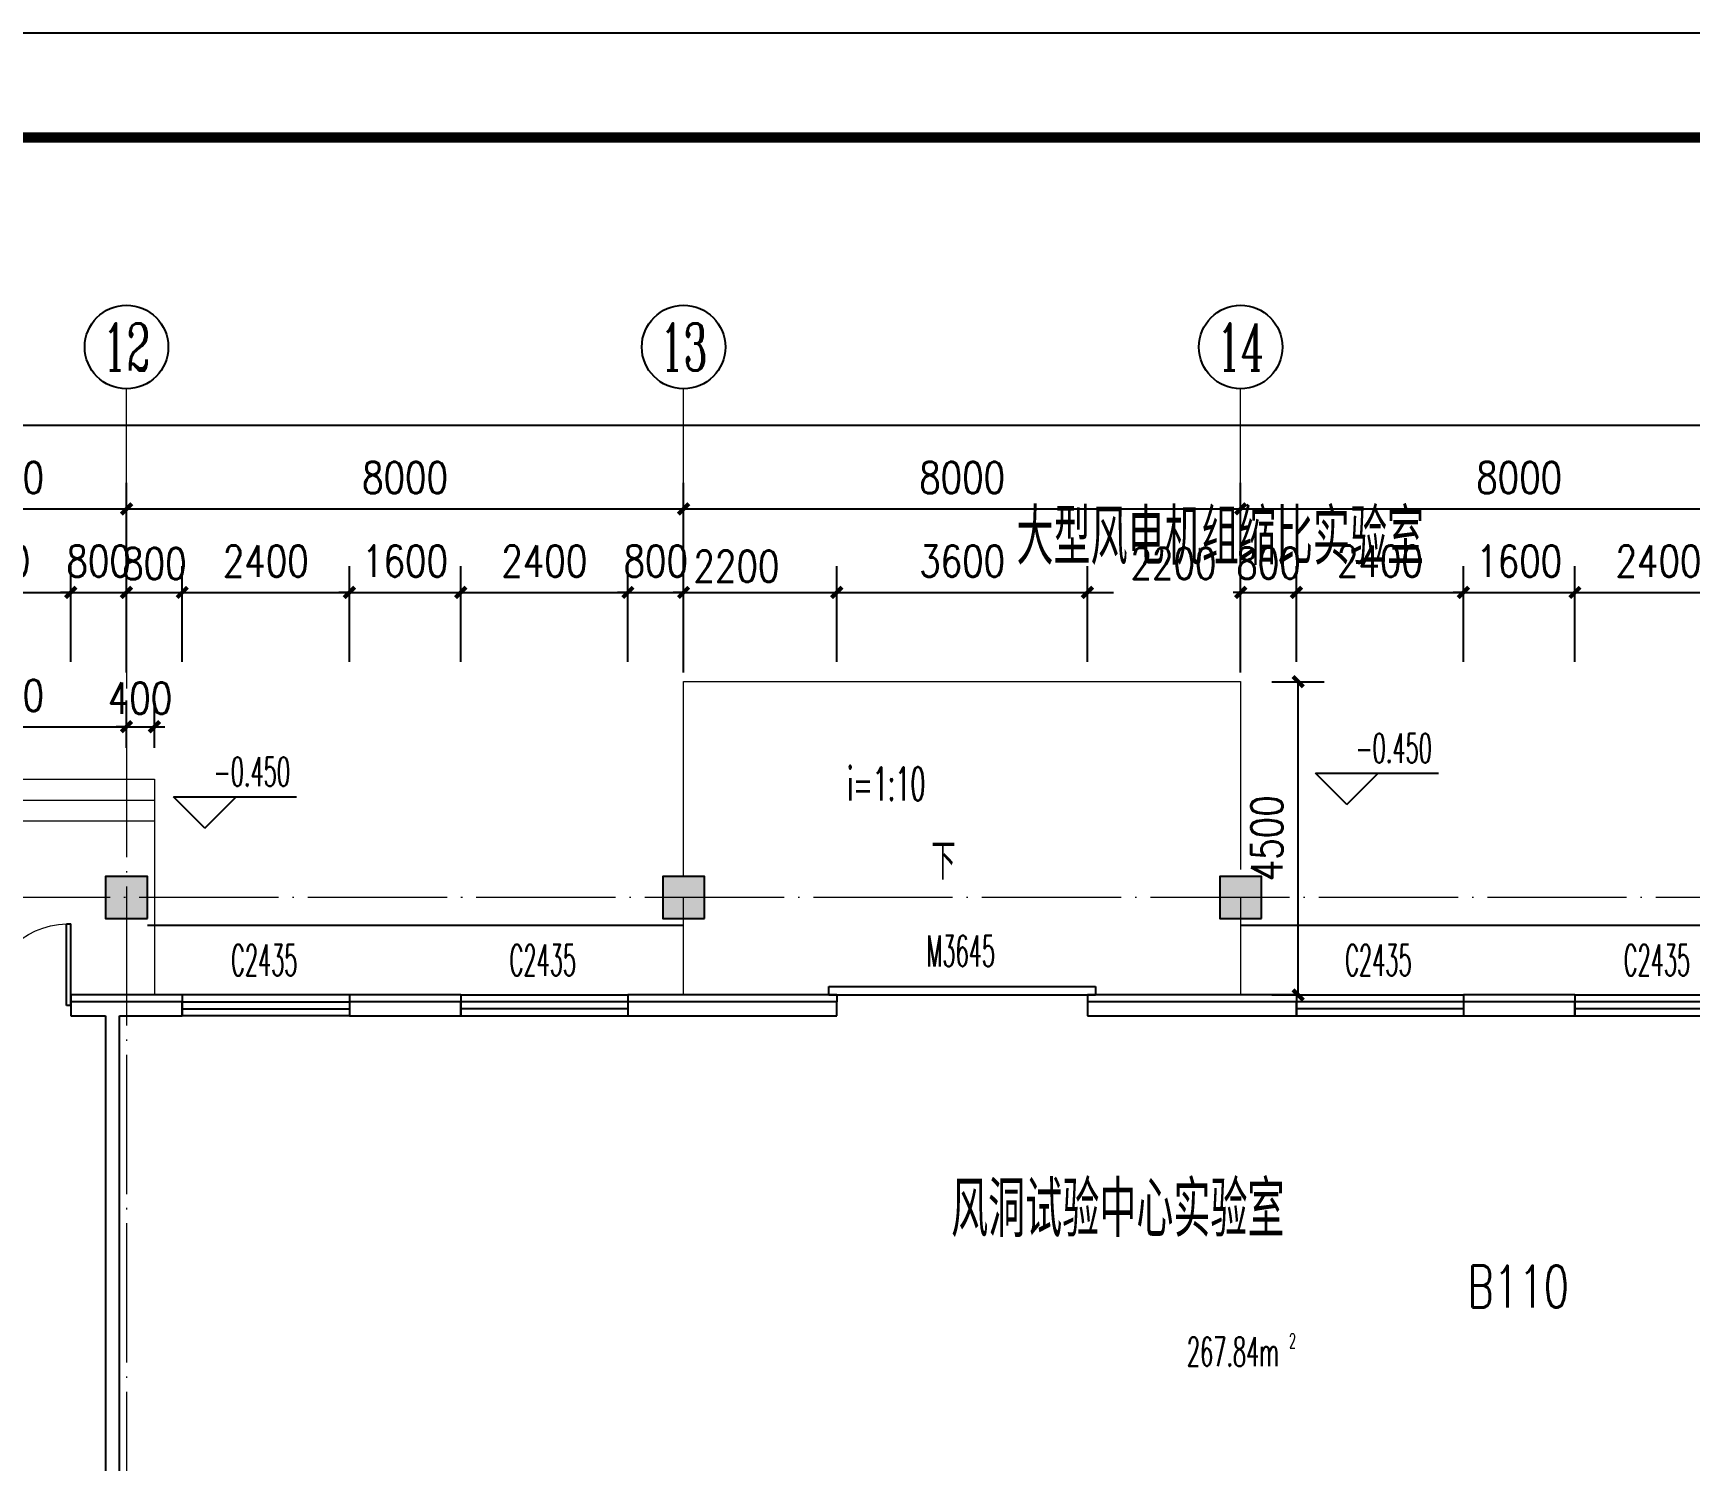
# Model space of a CAD drawing. Extents: x 1417642 to 3570900, y 124798 to 1191112.
# Drawn here: x 1523738 to 1547530, y 741041 to 761548 of the extents above; entities that cross this region are included whole.
import ezdxf
from ezdxf.enums import TextEntityAlignment as Align

# ---------------------------------------------------------------- set-up
doc = ezdxf.new("R2010")
doc.units = 0
doc.header["$LTSCALE"] = 1000
doc.header["$MEASUREMENT"] = 0
doc.linetypes.add('DASH', pattern=[0.35, 0.25, -0.1])
doc.linetypes.add('DOTE', pattern=[2.42, 2, -0.2, 0.02, -0.2])
doc.layers.get('0').update_dxf_attribs({"linetype": 'CONTINUOUS'})
doc.layers.get('Defpoints').update_dxf_attribs({"linetype": 'CONTINUOUS'})
for name, color, linetype in [('AXIS', 3, 'CONTINUOUS'), ('AXIS_TEXT', 7, 'CONTINUOUS'), ('colu', 2, 'CONTINUOUS'), ('DIM_ELEV', 3, 'CONTINUOUS'), ('DIM_SYMB', 3, 'CONTINUOUS'), ('DOTE', 1, 'DOTE'), ('PUB_DIM', 3, 'CONTINUOUS'), ('PUB_TEXT', 40, 'CONTINUOUS'), ('PUB_TITLE', 4, 'CONTINUOUS'), ('SPACE', 7, 'CONTINUOUS'), ('STAIR', 2, 'CONTINUOUS'), ('SURFACE', 6, 'CONTINUOUS'), ('tiaozheng', 20, 'CONTINUOUS'), ('WALL', 4, 'CONTINUOUS'), ('WINDOW', 2, 'CONTINUOUS'), ('WINDOW_TEXT', 7, 'CONTINUOUS'), ('填充', 252, 'CONTINUOUS'), ('屋面轮廓', 101, 'CONTINUOUS'), ('柱填充', 8, 'CONTINUOUS')]:
    doc.layers.add(name, color=color, linetype=linetype)
doc.styles.add('_TCH_AXIS', font='COMPLEX', dxfattribs={"bigfont": 'GBCBIG'})
doc.styles.add('_TCH_DIM', font='ROMANS', dxfattribs={"width": 0.7, "bigfont": 'Z'})
doc.styles.add('_TCH_SPACE', font='ROMANS', dxfattribs={"width": 0.7, "height": 5, "bigfont": 'Z'})
doc.styles.add('_TCH_WINDOW', font='ROMANS.shx', dxfattribs={"width": 0.7, "height": 400, "bigfont": 'Z.shx'})
doc.styles.add('DIM_FONT', font='SIMPLEX.shx', dxfattribs={"width": 0.8})
doc.styles.add('Z', font='ROMANS', dxfattribs={"width": 0.7, "bigfont": 'Z'})
doc.dimstyles.new('DIMN150', dxfattribs={"dimscale": 1.5, "dimtxt": 300, "dimasz": 100, "dimexe": 250, "dimexo": 300, "dimgap": 150, "dimtad": 1, "dimdec": 0, "dimzin": 0, "dimdsep": 46, "dimtxsty": 'DIM_FONT', "dimblk": 'ARCHTICK', "dimcen": 0.09, "dimdle": 1.5, "dimclrt": 7, "dimazin": 2, "dimtfac": 1, "dimtdec": 0, "dimtix": 1, "dimtmove": 2, "dimatfit": 3, "dimldrblk": 'ARCHTICK', "dimfxl": 1, "dimtolj": 1, "dimtzin": 0, "dimarcsym": 0})

# ---------------------------------------------------------------- blocks, each defined once
blk = doc.blocks.new('678')
at = {"layer": '柱填充'}
h = blk.add_hatch(color=256, dxfattribs=at)
h.paths.add_polyline_path([(1591630, 863580), (1591630, 864280), (1590930, 864280), (1590930, 863580)])
h.paths.add_polyline_path([(1591630, 871580), (1591630, 872280), (1590930, 872280), (1590930, 871580)])
h.paths.add_polyline_path([(1635280, 879530), (1635280, 880230), (1634580, 880230), (1634580, 879530)])
h.paths.add_polyline_path([(1658830, 893230), (1658830, 893830), (1658230, 893830), (1658230, 893230)])
h.paths.add_polyline_path([(1658880, 883230), (1658880, 883930), (1658180, 883930), (1658180, 883230)])
h.paths.add_polyline_path([(1658830, 879630), (1658830, 880230), (1658230, 880230), (1658230, 879630)])
h.paths.add_polyline_path([(1658880, 872230), (1658180, 872230), (1658180, 871630), (1658880, 871630)])
h.paths.add_polyline_path([(1658830, 863630), (1658830, 864230), (1658230, 864230), (1658230, 863630)])
h.paths.add_polyline_path([(1658830, 853630), (1658830, 854230), (1658230, 854230), (1658230, 853630)])
h.paths.add_polyline_path([(1658830, 845630), (1658830, 846230), (1658230, 846230), (1658230, 845630)])
h.paths.add_polyline_path([(1658830, 835630), (1658830, 836230), (1658230, 836230), (1658230, 835630)])
h.paths.add_polyline_path([(1648830, 893230), (1648830, 893830), (1648230, 893830), (1648230, 893230)])
h.paths.add_polyline_path([(1648830, 883230), (1648830, 883830), (1648230, 883830), (1648230, 883230)])
h.paths.add_polyline_path([(1648830, 879630), (1648830, 880230), (1648230, 880230), (1648230, 879630)])
h.paths.add_polyline_path([(1648830, 871630), (1648830, 872230), (1648230, 872230), (1648230, 871630)])
h.paths.add_polyline_path([(1648930, 863580), (1648930, 864280), (1648230, 864280), (1648230, 863580)])
h.paths.add_polyline_path([(1648930, 853580), (1648930, 854280), (1648230, 854280), (1648230, 853580)])
h.paths.add_polyline_path([(1648930, 845630), (1648930, 846330), (1648230, 846330), (1648230, 845630)])
h.paths.add_polyline_path([(1648930, 835630), (1648930, 836330), (1648230, 836330), (1648230, 835630)])
h.paths.add_polyline_path([(1645230, 891430), (1645230, 892030), (1644630, 892030), (1644630, 891430)])
h.paths.add_polyline_path([(1645280, 883230), (1645280, 883930), (1644580, 883930), (1644580, 883230)])
h.paths.add_polyline_path([(1645230, 879630), (1645230, 880230), (1644630, 880230), (1644630, 879630)])
h.paths.add_polyline_path([(1645230, 871630), (1645230, 872230), (1644630, 872230), (1644630, 871630)])
h.paths.add_polyline_path([(1645230, 863630), (1645230, 864230), (1644630, 864230), (1644630, 863630)])
h.paths.add_polyline_path([(1645230, 853630), (1645230, 854230), (1644630, 854230), (1644630, 853630)])
h.paths.add_polyline_path([(1645280, 845630), (1645280, 846330), (1644580, 846330), (1644580, 845630)])
h.paths.add_polyline_path([(1645230, 835630), (1645230, 836230), (1644630, 836230), (1644630, 835630)])
h.paths.add_polyline_path([(1635230, 893230), (1635230, 893830), (1634630, 893830), (1634630, 893230)])
h.paths.add_polyline_path([(1635230, 891430), (1635230, 892030), (1634630, 892030), (1634630, 891430)])
h.paths.add_polyline_path([(1635280, 883230), (1635280, 883930), (1634580, 883930), (1634580, 883230)])
h.paths.add_polyline_path([(1635230, 871630), (1635230, 872430), (1634630, 872430), (1634630, 871630)])
h.paths.add_polyline_path([(1635230, 853430), (1635230, 854230), (1634630, 854230), (1634630, 853430)])
h.paths.add_polyline_path([(1635330, 845630), (1635330, 846430), (1634530, 846430), (1634530, 845630)])
h.paths.add_polyline_path([(1635230, 835630), (1635230, 836230), (1634630, 836230), (1634630, 835630)])
h.paths.add_polyline_path([(1627230, 893230), (1627230, 893830), (1626630, 893830), (1626630, 893230)])
h.paths.add_polyline_path([(1627280, 883230), (1627280, 883930), (1626580, 883930), (1626580, 883230)])
h.paths.add_polyline_path([(1627230, 879630), (1627230, 880230), (1626630, 880230), (1626630, 879630)])
h.paths.add_polyline_path([(1627230, 871630), (1627230, 872430), (1626630, 872430), (1626630, 871630)])
h.paths.add_polyline_path([(1627230, 853430), (1627230, 854230), (1626630, 854230), (1626630, 853430)])
h.paths.add_polyline_path([(1627330, 845630), (1627330, 846430), (1626530, 846430), (1626530, 845630)])
h.paths.add_polyline_path([(1627230, 835630), (1627230, 836230), (1626630, 836230), (1626630, 835630)])
h.paths.add_polyline_path([(1619230, 893230), (1619230, 893830), (1618630, 893830), (1618630, 893230)])
h.paths.add_polyline_path([(1619280, 883230), (1619280, 883930), (1618580, 883930), (1618580, 883230)])
h.paths.add_polyline_path([(1619230, 879630), (1619230, 880230), (1618630, 880230), (1618630, 879630)])
h.paths.add_polyline_path([(1619230, 871630), (1619230, 872430), (1618630, 872430), (1618630, 871630)])
h.paths.add_polyline_path([(1619230, 853430), (1619230, 854230), (1618630, 854230), (1618630, 853430)])
h.paths.add_polyline_path([(1619330, 845630), (1619330, 846430), (1618530, 846430), (1618530, 845630)])
h.paths.add_polyline_path([(1619280, 835580), (1619280, 836280), (1618580, 836280), (1618580, 835580)])
h.paths.add_polyline_path([(1611230, 893230), (1611230, 893830), (1610630, 893830), (1610630, 893230)])
h.paths.add_polyline_path([(1611280, 883230), (1611280, 883930), (1610580, 883930), (1610580, 883230)])
h.paths.add_polyline_path([(1611230, 879630), (1611230, 880230), (1610630, 880230), (1610630, 879630)])
h.paths.add_polyline_path([(1611230, 871630), (1611230, 872430), (1610630, 872430), (1610630, 871630)])
h.paths.add_polyline_path([(1611230, 853430), (1611230, 854230), (1610630, 854230), (1610630, 853430)])
h.paths.add_polyline_path([(1611330, 845630), (1611330, 846430), (1610530, 846430), (1610530, 845630)])
h.paths.add_polyline_path([(1611280, 835580), (1611280, 836280), (1610580, 836280), (1610580, 835580)])
h.paths.add_polyline_path([(1603230, 893230), (1603230, 893830), (1602630, 893830), (1602630, 893230)])
h.paths.add_polyline_path([(1603280, 883230), (1603280, 883930), (1602580, 883930), (1602580, 883230)])
h.paths.add_polyline_path([(1603230, 879630), (1603230, 880230), (1602630, 880230), (1602630, 879630)])
h.paths.add_polyline_path([(1603230, 871630), (1603230, 872430), (1602630, 872430), (1602630, 871630)])
h.paths.add_polyline_path([(1603230, 853430), (1603230, 854230), (1602630, 854230), (1602630, 853430)])
h.paths.add_polyline_path([(1603330, 845630), (1603330, 846430), (1602530, 846430), (1602530, 845630)])
h.paths.add_polyline_path([(1603280, 835580), (1603280, 836280), (1602580, 836280), (1602580, 835580)])
h.paths.add_polyline_path([(1603230, 814930), (1603230, 815530), (1602630, 815530), (1602630, 814930)])
h.paths.add_polyline_path([(1595230, 893230), (1595230, 893830), (1594630, 893830), (1594630, 893230)])
h.paths.add_polyline_path([(1595230, 883230), (1595230, 883830), (1594630, 883830), (1594630, 883230)])
h.paths.add_polyline_path([(1595230, 879630), (1595230, 880230), (1594630, 880230), (1594630, 879630)])
h.paths.add_polyline_path([(1595230, 871630), (1595230, 872230), (1594630, 872230), (1594630, 871630)])
h.paths.add_polyline_path([(1595230, 863630), (1595230, 864230), (1594630, 864230), (1594630, 863630)])
h.paths.add_polyline_path([(1595230, 853630), (1595230, 854230), (1594630, 854230), (1594630, 853630)])
h.paths.add_polyline_path([(1595330, 845630), (1595330, 846330), (1594630, 846330), (1594630, 845630)])
h.paths.add_polyline_path([(1595330, 835580), (1595330, 836280), (1594630, 836280), (1594630, 835580)])
h.paths.add_polyline_path([(1591630, 893230), (1591630, 893830), (1591030, 893830), (1591030, 893230)])
h.paths.add_polyline_path([(1591680, 883230), (1591680, 883930), (1590980, 883930), (1590980, 883230)])
h.paths.add_polyline_path([(1591630, 879630), (1591630, 880230), (1591030, 880230), (1591030, 879630)])
h.paths.add_polyline_path([(1591630, 853580), (1591630, 854280), (1590930, 854280), (1590930, 853580)])
h.paths.add_polyline_path([(1591630, 845580), (1591630, 846280), (1590930, 846280), (1590930, 845580)])
h.paths.add_polyline_path([(1591630, 835630), (1591630, 836330), (1590930, 836330), (1590930, 835630)])
h.paths.add_polyline_path([(1591630, 814930), (1591630, 815530), (1591030, 815530), (1591030, 814930)])
h.paths.add_polyline_path([(1581630, 893230), (1581630, 893830), (1581030, 893830), (1581030, 893230)])
h.paths.add_polyline_path([(1581730, 883230), (1581730, 883930), (1581030, 883930), (1581030, 883230)])
h.paths.add_polyline_path([(1581630, 879630), (1581630, 880230), (1581030, 880230), (1581030, 879630)])
h.paths.add_polyline_path([(1581630, 871630), (1581630, 872230), (1581030, 872230), (1581030, 871630)])
h.paths.add_polyline_path([(1581630, 863630), (1581630, 864230), (1581030, 864230), (1581030, 863630)])
h.paths.add_polyline_path([(1581630, 853630), (1581630, 854230), (1581030, 854230), (1581030, 853630)])
h.paths.add_polyline_path([(1581630, 845630), (1581630, 846230), (1581030, 846230), (1581030, 845630)])
h.paths.add_polyline_path([(1581630, 835630), (1581630, 836230), (1581030, 836230), (1581030, 835630)])
h.paths.add_polyline_path([(1581630, 814930), (1581630, 815530), (1581030, 815530), (1581030, 814930)])
h.paths.add_polyline_path([(1603230, 830430), (1603230, 831230), (1602530, 831230), (1602530, 830430)])
h.paths.add_polyline_path([(1603230, 818530), (1603230, 819330), (1602530, 819330), (1602530, 818530)])
h.paths.add_polyline_path([(1581030, 831230), (1581030, 830430), (1581730, 830430), (1581730, 831230)])
h.paths.add_polyline_path([(1581030, 819330), (1581030, 818530), (1581730, 818530), (1581730, 819330)])
h.paths.add_polyline_path([(1591630, 830430), (1591630, 831230), (1590930, 831230), (1590930, 830430)])
h.paths.add_polyline_path([(1591630, 818530), (1591630, 819330), (1590930, 819330), (1590930, 818530)])
at = {"layer": 'colu'}
for points in [[(1595230, 893230), (1595230, 893830), (1594630, 893830), (1594630, 893230)], [(1603230, 893230), (1603230, 893830), (1602630, 893830), (1602630, 893230)], [(1611230, 893230), (1611230, 893830), (1610630, 893830), (1610630, 893230)]]:
    blk.add_lwpolyline(points, close=True, dxfattribs=at)
blk = doc.blocks.new('_ArchTick')
at = {"color": 0, "linetype": 'ByBlock', "const_width": 0.4}
blk.add_lwpolyline([(-0.5, -0.5), (0.5, 0.5)], dxfattribs=at)
blk = doc.blocks.new('*D3552')
at = {"layer": 'Defpoints', "color": 0}
for p in [(1541079, 752233), (1541905, 752233), (1541079, 747733)]:
    blk.add_point(p, dxfattribs=at)
at = {"layer": 'PUB_DIM', "color": 0, "lineweight": -2}
for p, q in [((1541529, 752233), (1542280, 752233)), ((1541905, 747731), (1541905, 752235)), ((1541529, 747733), (1542280, 747733))]:
    blk.add_line(p, q, dxfattribs=at)
at = {"layer": 'PUB_DIM', "color": 0, "lineweight": -2, "xscale": 150, "yscale": 150, "zscale": 150}
for p, rotation in [((1541905, 752233), 90), ((1541905, 747733), 270)]:
    blk.add_blockref('_ArchTick', p, dxfattribs=dict(at, rotation=rotation))
at = {"layer": 'PUB_DIM', "color": 7, "insert": (1541455, 749983), "char_height": 450, "attachment_point": 5, "rotation": 90, "style": 'DIM_FONT'}
blk.add_mtext('\\A1;4500', dxfattribs=at)
blk = doc.blocks.new('*D3553')
at = {"layer": 'Defpoints', "color": 0}
for p in [(1525479, 751586), (1525079, 750833), (1525479, 750833)]:
    blk.add_point(p, dxfattribs=at)
at = {"layer": 'PUB_DIM', "color": 0, "lineweight": -2}
for p, q in [((1525079, 751283), (1525079, 751961)), ((1525479, 751283), (1525479, 751961)), ((1525079, 751586), (1524929, 751586)), ((1525079, 751586), (1525479, 751586)), ((1525479, 751586), (1525629, 751586))]:
    blk.add_line(p, q, dxfattribs=at)
at = {"layer": 'PUB_DIM', "color": 0, "lineweight": -2, "xscale": 150, "yscale": 150, "zscale": 150}
blk.add_blockref('_ArchTick', (1525079, 751586), dxfattribs=at)
at = {"layer": 'PUB_DIM', "color": 0, "lineweight": -2, "xscale": 150, "yscale": 150, "zscale": 150, "rotation": 180}
blk.add_blockref('_ArchTick', (1525479, 751586), dxfattribs=at)
at = {"layer": 'PUB_DIM', "color": 7, "insert": (1525273, 751996), "char_height": 450, "attachment_point": 5, "style": 'DIM_FONT'}
blk.add_mtext('\\A1;400', dxfattribs=at)
blk = doc.blocks.new('*D3554')
at = {"layer": 'Defpoints', "color": 0}
for p in [(1525079, 751586), (1521479, 750833), (1525079, 750833)]:
    blk.add_point(p, dxfattribs=at)
at = {"layer": 'PUB_DIM', "color": 0, "lineweight": -2}
for p, q in [((1521479, 751283), (1521479, 751961)), ((1525079, 751283), (1525079, 751961)), ((1521477, 751586), (1525081, 751586))]:
    blk.add_line(p, q, dxfattribs=at)
at = {"layer": 'PUB_DIM', "color": 0, "lineweight": -2, "xscale": 150, "yscale": 150, "zscale": 150, "rotation": 180}
blk.add_blockref('_ArchTick', (1521479, 751586), dxfattribs=at)
at = {"layer": 'PUB_DIM', "color": 0, "lineweight": -2, "xscale": 150, "yscale": 150, "zscale": 150}
blk.add_blockref('_ArchTick', (1525079, 751586), dxfattribs=at)
at = {"layer": 'PUB_DIM', "color": 7, "insert": (1523279, 752036), "char_height": 450, "attachment_point": 5, "style": 'DIM_FONT'}
blk.add_mtext('\\A1;3600', dxfattribs=at)
blk = doc.blocks.new('*D3784')
at = {"layer": 'Defpoints', "color": 0}
for p in [(1524279, 753515), (1521879, 752067), (1524279, 752067)]:
    blk.add_point(p, dxfattribs=at)
at = {"layer": 'PUB_DIM', "color": 0, "lineweight": -2}
for p, q in [((1521879, 752517), (1521879, 753890)), ((1524279, 752517), (1524279, 753890)), ((1521877, 753515), (1524281, 753515))]:
    blk.add_line(p, q, dxfattribs=at)
at = {"layer": 'PUB_DIM', "color": 0, "lineweight": -2, "xscale": 150, "yscale": 150, "zscale": 150, "rotation": 180}
blk.add_blockref('_ArchTick', (1521879, 753515), dxfattribs=at)
at = {"layer": 'PUB_DIM', "color": 0, "lineweight": -2, "xscale": 150, "yscale": 150, "zscale": 150}
blk.add_blockref('_ArchTick', (1524279, 753515), dxfattribs=at)
at = {"layer": 'PUB_DIM', "color": 7, "insert": (1523079, 753965), "char_height": 450, "attachment_point": 5, "style": 'DIM_FONT'}
blk.add_mtext('\\A1;2400', dxfattribs=at)
blk = doc.blocks.new('*D3785')
at = {"layer": 'Defpoints', "color": 0}
for p in [(1525079, 753515), (1524279, 752067), (1525079, 752067)]:
    blk.add_point(p, dxfattribs=at)
at = {"layer": 'PUB_DIM', "color": 0, "lineweight": -2}
for p, q in [((1524279, 752517), (1524279, 753890)), ((1525079, 752517), (1525079, 753890)), ((1524279, 753515), (1524129, 753515)), ((1524279, 753515), (1525079, 753515)), ((1525079, 753515), (1525229, 753515))]:
    blk.add_line(p, q, dxfattribs=at)
at = {"layer": 'PUB_DIM', "color": 0, "lineweight": -2, "xscale": 150, "yscale": 150, "zscale": 150}
blk.add_blockref('_ArchTick', (1524279, 753515), dxfattribs=at)
at = {"layer": 'PUB_DIM', "color": 0, "lineweight": -2, "xscale": 150, "yscale": 150, "zscale": 150, "rotation": 180}
blk.add_blockref('_ArchTick', (1525079, 753515), dxfattribs=at)
at = {"layer": 'PUB_DIM', "color": 7, "insert": (1524679, 753965), "char_height": 450, "attachment_point": 5, "style": 'DIM_FONT'}
blk.add_mtext('\\A1;800', dxfattribs=at)
blk = doc.blocks.new('*D3786')
at = {"layer": 'Defpoints', "color": 0}
for p in [(1525879, 753515), (1525079, 752067), (1525879, 752067)]:
    blk.add_point(p, dxfattribs=at)
at = {"layer": 'PUB_DIM', "color": 0, "lineweight": -2}
for p, q in [((1525079, 752517), (1525079, 753890)), ((1525879, 752517), (1525879, 753890)), ((1525077, 753515), (1525881, 753515))]:
    blk.add_line(p, q, dxfattribs=at)
at = {"layer": 'PUB_DIM', "color": 0, "lineweight": -2, "xscale": 150, "yscale": 150, "zscale": 150, "rotation": 180}
blk.add_blockref('_ArchTick', (1525079, 753515), dxfattribs=at)
at = {"layer": 'PUB_DIM', "color": 0, "lineweight": -2, "xscale": 150, "yscale": 150, "zscale": 150}
blk.add_blockref('_ArchTick', (1525879, 753515), dxfattribs=at)
at = {"layer": 'PUB_DIM', "color": 7, "insert": (1525479, 753928), "char_height": 450, "attachment_point": 5, "style": 'DIM_FONT'}
blk.add_mtext('\\A1;800', dxfattribs=at)
blk = doc.blocks.new('*D3787')
at = {"layer": 'Defpoints', "color": 0}
for p in [(1528279, 753515), (1525879, 752067), (1528279, 752067)]:
    blk.add_point(p, dxfattribs=at)
at = {"layer": 'PUB_DIM', "color": 0, "lineweight": -2}
for p, q in [((1525879, 752517), (1525879, 753890)), ((1528279, 752517), (1528279, 753890)), ((1525877, 753515), (1528281, 753515))]:
    blk.add_line(p, q, dxfattribs=at)
at = {"layer": 'PUB_DIM', "color": 0, "lineweight": -2, "xscale": 150, "yscale": 150, "zscale": 150, "rotation": 180}
blk.add_blockref('_ArchTick', (1525879, 753515), dxfattribs=at)
at = {"layer": 'PUB_DIM', "color": 0, "lineweight": -2, "xscale": 150, "yscale": 150, "zscale": 150}
blk.add_blockref('_ArchTick', (1528279, 753515), dxfattribs=at)
at = {"layer": 'PUB_DIM', "color": 7, "insert": (1527079, 753965), "char_height": 450, "attachment_point": 5, "style": 'DIM_FONT'}
blk.add_mtext('\\A1;2400', dxfattribs=at)
blk = doc.blocks.new('*D3788')
at = {"layer": 'Defpoints', "color": 0}
for p in [(1529879, 753515), (1528279, 752067), (1529879, 752067)]:
    blk.add_point(p, dxfattribs=at)
at = {"layer": 'PUB_DIM', "color": 0, "lineweight": -2}
for p, q in [((1528279, 752517), (1528279, 753890)), ((1529879, 752517), (1529879, 753890)), ((1528279, 753515), (1528129, 753515)), ((1528279, 753515), (1529879, 753515)), ((1529879, 753515), (1530029, 753515))]:
    blk.add_line(p, q, dxfattribs=at)
at = {"layer": 'PUB_DIM', "color": 0, "lineweight": -2, "xscale": 150, "yscale": 150, "zscale": 150}
blk.add_blockref('_ArchTick', (1528279, 753515), dxfattribs=at)
at = {"layer": 'PUB_DIM', "color": 0, "lineweight": -2, "xscale": 150, "yscale": 150, "zscale": 150, "rotation": 180}
blk.add_blockref('_ArchTick', (1529879, 753515), dxfattribs=at)
at = {"layer": 'PUB_DIM', "color": 7, "insert": (1529079, 753965), "char_height": 450, "attachment_point": 5, "style": 'DIM_FONT'}
blk.add_mtext('\\A1;1600', dxfattribs=at)
blk = doc.blocks.new('*D3789')
at = {"layer": 'Defpoints', "color": 0}
for p in [(1532279, 753515), (1529879, 752067), (1532279, 752067)]:
    blk.add_point(p, dxfattribs=at)
at = {"layer": 'PUB_DIM', "color": 0, "lineweight": -2}
for p, q in [((1529879, 752517), (1529879, 753890)), ((1532279, 752517), (1532279, 753890)), ((1529877, 753515), (1532281, 753515))]:
    blk.add_line(p, q, dxfattribs=at)
at = {"layer": 'PUB_DIM', "color": 0, "lineweight": -2, "xscale": 150, "yscale": 150, "zscale": 150, "rotation": 180}
blk.add_blockref('_ArchTick', (1529879, 753515), dxfattribs=at)
at = {"layer": 'PUB_DIM', "color": 0, "lineweight": -2, "xscale": 150, "yscale": 150, "zscale": 150}
blk.add_blockref('_ArchTick', (1532279, 753515), dxfattribs=at)
at = {"layer": 'PUB_DIM', "color": 7, "insert": (1531079, 753965), "char_height": 450, "attachment_point": 5, "style": 'DIM_FONT'}
blk.add_mtext('\\A1;2400', dxfattribs=at)
blk = doc.blocks.new('*D3790')
at = {"layer": 'Defpoints', "color": 0}
for p in [(1533079, 753515), (1532279, 752067), (1533079, 752067)]:
    blk.add_point(p, dxfattribs=at)
at = {"layer": 'PUB_DIM', "color": 0, "lineweight": -2}
for p, q in [((1532279, 752517), (1532279, 753890)), ((1533079, 752517), (1533079, 753890)), ((1532279, 753515), (1532129, 753515)), ((1532279, 753515), (1533079, 753515)), ((1533079, 753515), (1533229, 753515))]:
    blk.add_line(p, q, dxfattribs=at)
at = {"layer": 'PUB_DIM', "color": 0, "lineweight": -2, "xscale": 150, "yscale": 150, "zscale": 150}
blk.add_blockref('_ArchTick', (1532279, 753515), dxfattribs=at)
at = {"layer": 'PUB_DIM', "color": 0, "lineweight": -2, "xscale": 150, "yscale": 150, "zscale": 150, "rotation": 180}
blk.add_blockref('_ArchTick', (1533079, 753515), dxfattribs=at)
at = {"layer": 'PUB_DIM', "color": 7, "insert": (1532679, 753965), "char_height": 450, "attachment_point": 5, "style": 'DIM_FONT'}
blk.add_mtext('\\A1;800', dxfattribs=at)
blk = doc.blocks.new('*D3791')
at = {"layer": 'Defpoints', "color": 0}
for p in [(1535279, 753515), (1533079, 752067), (1535279, 752067)]:
    blk.add_point(p, dxfattribs=at)
at = {"layer": 'PUB_DIM', "color": 0, "lineweight": -2}
for p, q in [((1533079, 752517), (1533079, 753890)), ((1535279, 752517), (1535279, 753890)), ((1533079, 753515), (1532929, 753515)), ((1533079, 753515), (1535279, 753515)), ((1535279, 753515), (1535429, 753515))]:
    blk.add_line(p, q, dxfattribs=at)
at = {"layer": 'PUB_DIM', "color": 0, "lineweight": -2, "xscale": 150, "yscale": 150, "zscale": 150}
blk.add_blockref('_ArchTick', (1533079, 753515), dxfattribs=at)
at = {"layer": 'PUB_DIM', "color": 0, "lineweight": -2, "xscale": 150, "yscale": 150, "zscale": 150, "rotation": 180}
blk.add_blockref('_ArchTick', (1535279, 753515), dxfattribs=at)
at = {"layer": 'PUB_DIM', "color": 7, "insert": (1533838, 753891), "char_height": 450, "attachment_point": 5, "style": 'DIM_FONT'}
blk.add_mtext('\\A1;2200', dxfattribs=at)
blk = doc.blocks.new('*D3792')
at = {"layer": 'Defpoints', "color": 0}
for p in [(1538879, 753515), (1535279, 752067), (1538879, 752067)]:
    blk.add_point(p, dxfattribs=at)
at = {"layer": 'PUB_DIM', "color": 0, "lineweight": -2}
for p, q in [((1535279, 752517), (1535279, 753890)), ((1538879, 752517), (1538879, 753890)), ((1535277, 753515), (1538881, 753515))]:
    blk.add_line(p, q, dxfattribs=at)
at = {"layer": 'PUB_DIM', "color": 0, "lineweight": -2, "xscale": 150, "yscale": 150, "zscale": 150, "rotation": 180}
blk.add_blockref('_ArchTick', (1535279, 753515), dxfattribs=at)
at = {"layer": 'PUB_DIM', "color": 0, "lineweight": -2, "xscale": 150, "yscale": 150, "zscale": 150}
blk.add_blockref('_ArchTick', (1538879, 753515), dxfattribs=at)
at = {"layer": 'PUB_DIM', "color": 7, "insert": (1537079, 753965), "char_height": 450, "attachment_point": 5, "style": 'DIM_FONT'}
blk.add_mtext('\\A1;3600', dxfattribs=at)
blk = doc.blocks.new('*D3793')
at = {"layer": 'Defpoints', "color": 0}
for p in [(1541079, 753515), (1538879, 752067), (1541079, 752067)]:
    blk.add_point(p, dxfattribs=at)
at = {"layer": 'PUB_DIM', "color": 0, "lineweight": -2}
for p, q in [((1538879, 752517), (1538879, 753890)), ((1541079, 752517), (1541079, 753890)), ((1538877, 753515), (1539255, 753515)), ((1541081, 753515), (1540973, 753515))]:
    blk.add_line(p, q, dxfattribs=at)
at = {"layer": 'PUB_DIM', "color": 0, "lineweight": -2, "xscale": 150, "yscale": 150, "zscale": 150, "rotation": 180}
blk.add_blockref('_ArchTick', (1538879, 753515), dxfattribs=at)
at = {"layer": 'PUB_DIM', "color": 0, "lineweight": -2, "xscale": 150, "yscale": 150, "zscale": 150}
blk.add_blockref('_ArchTick', (1541079, 753515), dxfattribs=at)
at = {"layer": 'PUB_DIM', "color": 7, "insert": (1540114, 753931), "char_height": 450, "attachment_point": 5, "style": 'DIM_FONT'}
blk.add_mtext('\\A1;2200', dxfattribs=at)
blk = doc.blocks.new('*D3794')
at = {"layer": 'Defpoints', "color": 0}
for p in [(1541879, 753515), (1541079, 752067), (1541879, 752067)]:
    blk.add_point(p, dxfattribs=at)
at = {"layer": 'PUB_DIM', "color": 0, "lineweight": -2}
for p, q in [((1541079, 752517), (1541079, 753890)), ((1541879, 752517), (1541879, 753890)), ((1541077, 753515), (1541881, 753515))]:
    blk.add_line(p, q, dxfattribs=at)
at = {"layer": 'PUB_DIM', "color": 0, "lineweight": -2, "xscale": 150, "yscale": 150, "zscale": 150, "rotation": 180}
blk.add_blockref('_ArchTick', (1541079, 753515), dxfattribs=at)
at = {"layer": 'PUB_DIM', "color": 0, "lineweight": -2, "xscale": 150, "yscale": 150, "zscale": 150}
blk.add_blockref('_ArchTick', (1541879, 753515), dxfattribs=at)
at = {"layer": 'PUB_DIM', "color": 7, "insert": (1541479, 753937), "char_height": 450, "attachment_point": 5, "style": 'DIM_FONT'}
blk.add_mtext('\\A1;800', dxfattribs=at)
blk = doc.blocks.new('*D3795')
at = {"layer": 'Defpoints', "color": 0}
for p in [(1544279, 753515), (1541879, 752067), (1544279, 752067)]:
    blk.add_point(p, dxfattribs=at)
at = {"layer": 'PUB_DIM', "color": 0, "lineweight": -2}
for p, q in [((1541879, 752517), (1541879, 753890)), ((1544279, 752517), (1544279, 753890)), ((1541877, 753515), (1544281, 753515))]:
    blk.add_line(p, q, dxfattribs=at)
at = {"layer": 'PUB_DIM', "color": 0, "lineweight": -2, "xscale": 150, "yscale": 150, "zscale": 150, "rotation": 180}
blk.add_blockref('_ArchTick', (1541879, 753515), dxfattribs=at)
at = {"layer": 'PUB_DIM', "color": 0, "lineweight": -2, "xscale": 150, "yscale": 150, "zscale": 150}
blk.add_blockref('_ArchTick', (1544279, 753515), dxfattribs=at)
at = {"layer": 'PUB_DIM', "color": 7, "insert": (1543079, 753965), "char_height": 450, "attachment_point": 5, "style": 'DIM_FONT'}
blk.add_mtext('\\A1;2400', dxfattribs=at)
blk = doc.blocks.new('*D3796')
at = {"layer": 'Defpoints', "color": 0}
for p in [(1545879, 753515), (1544279, 752067), (1545879, 752067)]:
    blk.add_point(p, dxfattribs=at)
at = {"layer": 'PUB_DIM', "color": 0, "lineweight": -2}
for p, q in [((1544279, 752517), (1544279, 753890)), ((1545879, 752517), (1545879, 753890)), ((1544279, 753515), (1544129, 753515)), ((1544279, 753515), (1545879, 753515)), ((1545879, 753515), (1546029, 753515))]:
    blk.add_line(p, q, dxfattribs=at)
at = {"layer": 'PUB_DIM', "color": 0, "lineweight": -2, "xscale": 150, "yscale": 150, "zscale": 150}
blk.add_blockref('_ArchTick', (1544279, 753515), dxfattribs=at)
at = {"layer": 'PUB_DIM', "color": 0, "lineweight": -2, "xscale": 150, "yscale": 150, "zscale": 150, "rotation": 180}
blk.add_blockref('_ArchTick', (1545879, 753515), dxfattribs=at)
at = {"layer": 'PUB_DIM', "color": 7, "insert": (1545079, 753965), "char_height": 450, "attachment_point": 5, "style": 'DIM_FONT'}
blk.add_mtext('\\A1;1600', dxfattribs=at)
blk = doc.blocks.new('*D3797')
at = {"layer": 'Defpoints', "color": 0}
for p in [(1548279, 753515), (1545879, 752067), (1548279, 752067)]:
    blk.add_point(p, dxfattribs=at)
at = {"layer": 'PUB_DIM', "color": 0, "lineweight": -2}
for p, q in [((1545879, 752517), (1545879, 753890)), ((1548279, 752517), (1548279, 753890)), ((1545877, 753515), (1548281, 753515))]:
    blk.add_line(p, q, dxfattribs=at)
at = {"layer": 'PUB_DIM', "color": 0, "lineweight": -2, "xscale": 150, "yscale": 150, "zscale": 150, "rotation": 180}
blk.add_blockref('_ArchTick', (1545879, 753515), dxfattribs=at)
at = {"layer": 'PUB_DIM', "color": 0, "lineweight": -2, "xscale": 150, "yscale": 150, "zscale": 150}
blk.add_blockref('_ArchTick', (1548279, 753515), dxfattribs=at)
at = {"layer": 'PUB_DIM', "color": 7, "insert": (1547079, 753965), "char_height": 450, "attachment_point": 5, "style": 'DIM_FONT'}
blk.add_mtext('\\A1;2400', dxfattribs=at)
blk = doc.blocks.new('*D4017')
at = {"layer": 'AXIS', "color": 0, "lineweight": -2}
for p, q in [((1439479, 753351), (1439479, 756290)), ((1589079, 753351), (1589079, 756290)), ((1439477, 755915), (1589081, 755915))]:
    blk.add_line(p, q, dxfattribs=at)
at = {"layer": 'Defpoints', "color": 0}
for p in [(1589079, 755915), (1439479, 752901), (1589079, 752901)]:
    blk.add_point(p, dxfattribs=at)
at = {"layer": 'AXIS', "color": 0, "lineweight": -2, "xscale": 150, "yscale": 150, "zscale": 150, "rotation": 180}
blk.add_blockref('_ArchTick', (1439479, 755915), dxfattribs=at)
at = {"layer": 'AXIS', "color": 0, "lineweight": -2, "xscale": 150, "yscale": 150, "zscale": 150}
blk.add_blockref('_ArchTick', (1589079, 755915), dxfattribs=at)
at = {"layer": 'AXIS', "color": 7, "insert": (1514279, 756365), "char_height": 450, "attachment_point": 5, "style": 'DIM_FONT'}
blk.add_mtext('\\A1;149600', dxfattribs=at)
blk = doc.blocks.new('*D4029')
at = {"layer": 'AXIS', "color": 0, "lineweight": -2}
for p, q in [((1521479, 752367), (1521479, 755090)), ((1525079, 752367), (1525079, 755090)), ((1521477, 754715), (1525081, 754715))]:
    blk.add_line(p, q, dxfattribs=at)
at = {"layer": 'Defpoints', "color": 0}
for p in [(1525079, 754715), (1521479, 751917), (1525079, 751917)]:
    blk.add_point(p, dxfattribs=at)
at = {"layer": 'AXIS', "color": 0, "lineweight": -2, "xscale": 150, "yscale": 150, "zscale": 150, "rotation": 180}
blk.add_blockref('_ArchTick', (1521479, 754715), dxfattribs=at)
at = {"layer": 'AXIS', "color": 0, "lineweight": -2, "xscale": 150, "yscale": 150, "zscale": 150}
blk.add_blockref('_ArchTick', (1525079, 754715), dxfattribs=at)
at = {"layer": 'AXIS', "color": 7, "insert": (1523279, 755165), "char_height": 450, "attachment_point": 5, "style": 'DIM_FONT'}
blk.add_mtext('\\A1;3600', dxfattribs=at)
blk = doc.blocks.new('*D4030')
at = {"layer": 'AXIS', "color": 0, "lineweight": -2}
for p, q in [((1525079, 752367), (1525079, 755090)), ((1533079, 752367), (1533079, 755090)), ((1525077, 754715), (1533081, 754715))]:
    blk.add_line(p, q, dxfattribs=at)
at = {"layer": 'Defpoints', "color": 0}
for p in [(1533079, 754715), (1525079, 751917), (1533079, 751917)]:
    blk.add_point(p, dxfattribs=at)
at = {"layer": 'AXIS', "color": 0, "lineweight": -2, "xscale": 150, "yscale": 150, "zscale": 150, "rotation": 180}
blk.add_blockref('_ArchTick', (1525079, 754715), dxfattribs=at)
at = {"layer": 'AXIS', "color": 0, "lineweight": -2, "xscale": 150, "yscale": 150, "zscale": 150}
blk.add_blockref('_ArchTick', (1533079, 754715), dxfattribs=at)
at = {"layer": 'AXIS', "color": 7, "insert": (1529079, 755165), "char_height": 450, "attachment_point": 5, "style": 'DIM_FONT'}
blk.add_mtext('\\A1;8000', dxfattribs=at)
blk = doc.blocks.new('*D4031')
at = {"layer": 'AXIS', "color": 0, "lineweight": -2}
for p, q in [((1533079, 752367), (1533079, 755090)), ((1541079, 752367), (1541079, 755090)), ((1533077, 754715), (1541081, 754715))]:
    blk.add_line(p, q, dxfattribs=at)
at = {"layer": 'Defpoints', "color": 0}
for p in [(1541079, 754715), (1533079, 751917), (1541079, 751917)]:
    blk.add_point(p, dxfattribs=at)
at = {"layer": 'AXIS', "color": 0, "lineweight": -2, "xscale": 150, "yscale": 150, "zscale": 150, "rotation": 180}
blk.add_blockref('_ArchTick', (1533079, 754715), dxfattribs=at)
at = {"layer": 'AXIS', "color": 0, "lineweight": -2, "xscale": 150, "yscale": 150, "zscale": 150}
blk.add_blockref('_ArchTick', (1541079, 754715), dxfattribs=at)
at = {"layer": 'AXIS', "color": 7, "insert": (1537079, 755165), "char_height": 450, "attachment_point": 5, "style": 'DIM_FONT'}
blk.add_mtext('\\A1;8000', dxfattribs=at)
blk = doc.blocks.new('*D4032')
at = {"layer": 'AXIS', "color": 0, "lineweight": -2}
for p, q in [((1541079, 752367), (1541079, 755090)), ((1549079, 752367), (1549079, 755090)), ((1541077, 754715), (1549081, 754715))]:
    blk.add_line(p, q, dxfattribs=at)
at = {"layer": 'Defpoints', "color": 0}
for p in [(1549079, 754715), (1541079, 751917), (1549079, 751917)]:
    blk.add_point(p, dxfattribs=at)
at = {"layer": 'AXIS', "color": 0, "lineweight": -2, "xscale": 150, "yscale": 150, "zscale": 150, "rotation": 180}
blk.add_blockref('_ArchTick', (1541079, 754715), dxfattribs=at)
at = {"layer": 'AXIS', "color": 0, "lineweight": -2, "xscale": 150, "yscale": 150, "zscale": 150}
blk.add_blockref('_ArchTick', (1549079, 754715), dxfattribs=at)
at = {"layer": 'AXIS', "color": 7, "insert": (1545079, 755165), "char_height": 450, "attachment_point": 5, "style": 'DIM_FONT'}
blk.add_mtext('\\A1;8000', dxfattribs=at)
blk = doc.blocks.new('$DorLib2D$00000126')
at = {"color": 0, "linetype": 'Continuous'}
for p, q in [((-0.532, 0.5), (-0.532, 0.9)), ((0.532, 0.9), (0.532, 0.5))]:
    blk.add_line(p, q, dxfattribs=at)
at = {"color": 0, "linetype": 'DASH'}
for p, q in [((-0.532, 0.9), (0.532, 0.9)), ((-0.532, 0.5), (0.532, 0.5))]:
    blk.add_line(p, q, dxfattribs=at)
blk = doc.blocks.new('$TCHSYS$WIN2D')
for p, q in [((-0.5, 0.5), (0.5, 0.5)), ((-0.5, 0.5), (-0.5, -0.5)), ((0.5, 0.5), (0.5, -0.5)), ((0.5, 0.1667), (-0.5, 0.1667)), ((0.5, -0.1667), (-0.5, -0.1667)), ((-0.5, -0.5), (0.5, -0.5))]:
    blk.add_line(p, q)
blk = doc.blocks.new('$DorLib2D$00000002')
for p, q in [((-0.5, 0), (-0.5, 0.4875)), ((-0.475, 0.4875), (-0.5, 0.4875)), ((-0.475, 0), (-0.475, 0.4875)), ((0.475, 0), (0.475, 0.4875)), ((0.475, 0.4875), (0.5, 0.4875)), ((0.5, 0), (0.5, 0.4875)), ((-0.5, 0), (-0.475, 0)), ((0.5, 0), (0.475, 0))]:
    blk.add_line(p, q)
at = {"lineweight": 13}
for centre, start, end in [((-0.4875, 0), 0, 88.53072), ((0.4875, 0), 91.46928, 180)]:
    blk.add_arc(centre, 0.4875, start, end, dxfattribs=at)

msp = doc.modelspace()

# ---------------------------------------------------------------- linework, layer by layer
at = {"layer": 'AXIS', "lineweight": 0}
for p, q in [((1525078.8, 754611.4), (1525078.8, 756439.6, 0)), ((1533078.8, 754611.4), (1533078.8, 756439.6, 0)), ((1541078.8, 754611.4), (1541078.8, 756439.6, 0))]:
    msp.add_line(p, q, dxfattribs=at)
at = {"layer": 'AXIS'}
for centre in [(1525078.8, 757039.6), (1533078.8, 757039.6), (1541078.8, 757039.6)]:
    msp.add_circle(centre, 600, dxfattribs=at)
at = {"layer": 'DIM_ELEV'}
for p, q in [((1542602, 750467.7), (1542152, 750917.7)), ((1542152, 750917.7), (1543918.2, 750917.7)), ((1542602, 750467.7), (1543052, 750917.7)), ((1526204.1, 750129.7), (1525754.1, 750579.7)), ((1525754.1, 750579.7), (1527520.2, 750579.7)), ((1526204.1, 750129.7), (1526654.1, 750579.7))]:
    msp.add_line(p, q, dxfattribs=at)
at = {"layer": 'DIM_SYMB', "lineweight": 0}
msp.add_lwpolyline([(1537078.8, 749690.5, 0, 0, 0), (1537078.8, 751783.2, 120, 0, 0), (1537078.8, 752233.2, 0, 0, 0)], format="xyseb", dxfattribs=at)
at = {"layer": 'DOTE', "lineweight": 0, "elevation": 0}
for points in [[(1525078.8, 754133.2), (1525078.8, 727433.2)], [(1597442.3, 749133.2), (1431709.3, 749133.2)]]:
    msp.add_lwpolyline(points, dxfattribs=at)
at = {"layer": 'PUB_TITLE'}
msp.add_lwpolyline([(1417642.3, 635398.4), (1618342.3, 635398.4), (1618342.3, 761548.4), (1417642.3, 761548.4)], close=True, dxfattribs=at)
at = {"layer": 'PUB_TITLE', "const_width": 150}
msp.add_lwpolyline([(1421392.3, 636898.4), (1616842.3, 636898.4), (1616842.3, 760048.4), (1421392.3, 760048.4)], close=True, dxfattribs=at)
at = {"layer": 'STAIR', "lineweight": 0}
for p, q in [((1521078.8, 750832.9, 0), (1525478.8, 750832.9, 0)), ((1525478.8, 750832.9, 0), (1525478.8, 747733.2, 0)), ((1521078.8, 750532.9, 0), (1525478.8, 750532.9, 0)), ((1521078.8, 750232.9, 0), (1525478.8, 750232.9, 0))]:
    msp.add_line(p, q, dxfattribs=at)
at = {"layer": 'STAIR', "lineweight": 0, "elevation": 0}
for points in [[(1533078.8, 749433.2), (1533078.8, 752233.2), (1541078.8, 752233.2), (1541078.8, 749533.2)], [(1533078.8, 747733.2), (1533078.8, 749133.2)], [(1541078.8, 749133.2), (1541078.8, 747733.2)]]:
    msp.add_lwpolyline(points, dxfattribs=at)
at = {"layer": 'SURFACE'}
for p, q in [((1524278.8, 747733.2), (1524278.8, 747633.2)), ((1524878.8, 747733.2), (1524278.8, 747733.2)), ((1525878.8, 747733.2), (1524878.8, 747733.2)), ((1525878.8, 747733.2), (1525878.8, 747633.2)), ((1528278.8, 747733.2), (1528278.8, 747633.2)), ((1529878.8, 747733.2), (1528278.8, 747733.2)), ((1529878.8, 747733.2), (1529878.8, 747633.2)), ((1532278.8, 747733.2), (1532278.8, 747633.2)), ((1535278.8, 747733.2), (1532278.8, 747733.2)), ((1535278.8, 747733.2), (1535278.8, 747633.2)), ((1538878.8, 747733.2), (1538878.8, 747633.2)), ((1541878.8, 747733.2), (1538878.8, 747733.2)), ((1541878.8, 747733.2), (1541878.8, 747633.2)), ((1544278.8, 747733.2), (1544278.8, 747633.2)), ((1545878.8, 747733.2), (1544278.8, 747733.2)), ((1545878.8, 747733.2), (1545878.8, 747633.2))]:
    msp.add_line(p, q, dxfattribs=at)
at = {"layer": 'WALL'}
for p, q in [((1524878.8, 747633.2), (1524278.8, 747633.2)), ((1524278.8, 747633.2), (1524278.8, 747433.2)), ((1525878.8, 747633.2), (1524878.8, 747633.2)), ((1525878.8, 747433.2), (1525878.8, 747633.2)), ((1529878.8, 747633.2), (1528278.8, 747633.2)), ((1528278.8, 747633.2), (1528278.8, 747433.2)), ((1529878.8, 747433.2), (1529878.8, 747633.2)), ((1535278.8, 747633.2), (1532278.8, 747633.2)), ((1532278.8, 747633.2), (1532278.8, 747433.2)), ((1535278.8, 747433.2), (1535278.8, 747633.2)), ((1541878.8, 747633.2), (1538878.8, 747633.2)), ((1538878.8, 747633.2), (1538878.8, 747433.2)), ((1541878.8, 747433.2), (1541878.8, 747633.2)), ((1545878.8, 747633.2), (1544278.8, 747633.2)), ((1544278.8, 747633.2), (1544278.8, 747433.2)), ((1545878.8, 747433.2), (1545878.8, 747633.2)), ((1524278.8, 747433.2), (1524778.8, 747433.2)), ((1524778.8, 747433.2), (1524778.8, 738133.1)), ((1524978.8, 747433.2), (1525878.8, 747433.2)), ((1524978.8, 738133.1), (1524978.8, 747433.2)), ((1528278.8, 747433.2), (1529878.8, 747433.2)), ((1532278.8, 747433.2), (1535278.8, 747433.2)), ((1538878.8, 747433.2), (1541878.8, 747433.2)), ((1544278.8, 747433.2), (1545878.8, 747433.2))]:
    msp.add_line(p, q, dxfattribs=at)
at = {"layer": '屋面轮廓', "elevation": 0}
for points in [[(1525378.8, 748733.2), (1533078.8, 748733.2)], [(1541078.8, 748733.2), (1570578.8, 748733.2)]]:
    msp.add_lwpolyline(points, dxfattribs=at)

# ---------------------------------------------------------------- block references
at = {"layer": 'tiaozheng', "color": 2}
msp.add_blockref('678', (-69851.5, -144396.9, 0), dxfattribs=at)
at = {"layer": 'WINDOW', "lineweight": 0}
ref = msp.add_blockref('$DorLib2D$00000002', (1523078.8, 747583.2), dxfattribs=dict(at, xscale=2400, yscale=-2400, zscale=2400, rotation=180))
ref.add_attrib('A', 'M2445', (1522569.6, 746876.9), dxfattribs={"layer": 'WINDOW_TEXT', "lineweight": 0, "height": 446.25, "style": '_TCH_WINDOW', "width": 0.494118})
ref = msp.add_blockref('$DorLib2D$00000126', (1537078.8, 747583.2), dxfattribs=dict(at, xscale=-3600, yscale=-300, zscale=-3600, rotation=180))
ref.add_attrib('A', 'M3645', (1536569.6, 748141.9), dxfattribs={"layer": 'WINDOW_TEXT', "lineweight": 0, "height": 446.25, "style": '_TCH_WINDOW', "width": 0.494118})
at = {"layer": 'WINDOW', "color": 2}
ref = msp.add_blockref('$TCHSYS$WIN2D', (1527078.8, 747583.2), dxfattribs=dict(at, xscale=2400, yscale=-300, zscale=2400, rotation=180))
ref.add_attrib('A', 'C2435', (1526580.1, 748010.1), dxfattribs={"layer": 'WINDOW_TEXT', "color": 2, "height": 446.25, "style": '_TCH_WINDOW', "width": 0.494118})
ref = msp.add_blockref('$TCHSYS$WIN2D', (1531078.8, 747583.2), dxfattribs=dict(at, xscale=-2400, yscale=-300, zscale=-2400, rotation=180))
ref.add_attrib('A', 'C2435', (1530580.1, 748010.1), dxfattribs={"layer": 'WINDOW_TEXT', "color": 2, "height": 446.25, "style": '_TCH_WINDOW', "width": 0.494118})
ref = msp.add_blockref('$TCHSYS$WIN2D', (1543078.8, 747583.2), dxfattribs=dict(at, xscale=-2400, yscale=-300, zscale=-2400, rotation=180))
ref.add_attrib('A', 'C2435', (1542580.1, 748010.1), dxfattribs={"layer": 'WINDOW_TEXT', "color": 2, "height": 446.25, "style": '_TCH_WINDOW', "width": 0.494118})
ref = msp.add_blockref('$TCHSYS$WIN2D', (1547078.8, 747583.2), dxfattribs=dict(at, xscale=-2400, yscale=-300, zscale=-2400, rotation=180))
ref.add_attrib('A', 'C2435', (1546580.1, 748010.1), dxfattribs={"layer": 'WINDOW_TEXT', "color": 2, "height": 446.25, "style": '_TCH_WINDOW', "width": 0.494118})

# ---------------------------------------------------------------- texts
at = {"layer": 'AXIS_TEXT', "style": '_TCH_AXIS'}
for s, width, p, p2 in [('12', 0.724138, (1524739.4, 756700.2), (1525418.3, 756700.2)), ('13', 0.724138, (1532739.4, 756700.2), (1533418.3, 756700.2)), ('14', 0.677419, (1540739.4, 756700.2), (1541418.3, 756700.2))]:
    msp.add_text(s, height=678.82, dxfattribs=dict(at, width=width)).set_placement(p, p2, align=Align.FIT)
at = {"layer": 'PUB_TEXT'}
for s, height, style, width, p in [('-0.450', 420, '_TCH_DIM', 0.525, (1542728.7, 751067.9)), ('-0.450', 420, '_TCH_DIM', 0.525, (1526330.7, 750729.8)), ('i=1:10', 480, 'Z', 0.525, (1535428.2, 750525, 0)), ('下', 525, '_TCH_DIM', 0.7, (1536634.6, 749387.6, 0))]:
    msp.add_text(s, height=height, dxfattribs=dict(at, style=style, width=width)).set_placement(p)
at = {"layer": 'PUB_TEXT', "color": 1, "lineweight": 60, "style": 'Z', "width": 0.7}
msp.add_text('B110', height=600, dxfattribs=at).set_placement((1544334.9, 743246.1))
at = {"layer": 'SPACE', "style": '_TCH_SPACE', "width": 0.525}
for s, height, p in [('267.84m', 420, (1540307.1, 742398.8, 0)), ('2', 210, (1541777.1, 742661.3, 0))]:
    msp.add_text(s, height=height, dxfattribs=at).set_placement(p)
at = {"layer": '填充', "char_height": 800, "width": 6246.131, "attachment_point": 1, "style": '_TCH_WINDOW'}
for s, insert in [('{\\C2;大型风电机组缩比实验室}', (1537859.9, 754710.6, 0)), ('{\\C2;风洞试验中心实验室}', (1536921, 745055.2))]:
    msp.add_mtext(s, dxfattribs=dict(at, insert=insert))

# ---------------------------------------------------------------- dimensions: what is measured, and where the dimension line sits
at = {"layer": 'AXIS'}
for p1, p2, distance, picture, middle in [((1439478.8, 752900.8), (1589078.8, 752900.8), 3013.9, '*D4017', (1514278.8, 756364.7)), ((1521478.8, 751916.9), (1525078.8, 751916.9), 2797.8, '*D4029', (1523278.8, 755164.7)), ((1525078.8, 751916.9), (1533078.8, 751916.9), 2797.8, '*D4030', (1529078.8, 755164.7)), ((1533078.8, 751916.9), (1541078.8, 751916.9), 2797.8, '*D4031', (1537078.8, 755164.7)), ((1541078.8, 751916.9), (1549078.8, 751916.9), 2797.8, '*D4032', (1545078.8, 755164.7))]:
    dim = msp.add_aligned_dim(p1=p1, p2=p2, distance=distance, dimstyle='DIMN150', dxfattribs=at)
    dim.commit()
    dim.dimension.update_dxf_attribs({"geometry": picture, "text_midpoint": middle})
at = {"layer": 'PUB_DIM'}
for p1, p2, distance, picture, middle in [((1521878.8, 752066.9), (1524278.8, 752066.9), 1447.8, '*D3784', (1523078.8, 753964.7)), ((1524278.8, 752066.9), (1525078.8, 752066.9), 1447.8, '*D3785', (1524678.8, 753964.7)), ((1525878.8, 752066.9), (1528278.8, 752066.9), 1447.8, '*D3787', (1527078.8, 753964.7)), ((1528278.8, 752066.9), (1529878.8, 752066.9), 1447.8, '*D3788', (1529078.8, 753964.7)), ((1529878.8, 752066.9), (1532278.8, 752066.9), 1447.8, '*D3789', (1531078.8, 753964.7)), ((1532278.8, 752066.9), (1533078.8, 752066.9), 1447.8, '*D3790', (1532678.8, 753964.7)), ((1535278.8, 752066.9), (1538878.8, 752066.9), 1447.8, '*D3792', (1537078.8, 753964.7)), ((1541878.8, 752066.9), (1544278.8, 752066.9), 1447.8, '*D3795', (1543078.8, 753964.7)), ((1544278.8, 752066.9), (1545878.8, 752066.9), 1447.8, '*D3796', (1545078.8, 753964.7)), ((1545878.8, 752066.9), (1548278.8, 752066.9), 1447.8, '*D3797', (1547078.8, 753964.7)), ((1521478.8, 750832.9), (1525078.8, 750832.9), 753.6, '*D3554', (1523278.8, 752036.4)), ((1541078.8, 747733.2), (1541078.8, 752233.2), -826, '*D3552', (1541454.8, 749983.2))]:
    dim = msp.add_aligned_dim(p1=p1, p2=p2, distance=distance, dimstyle='DIMN150', dxfattribs=at)
    dim.commit()
    dim.dimension.update_dxf_attribs({"geometry": picture, "text_midpoint": middle})
for base, p1, p2, picture, middle in [((1525878.8, 753514.7), (1525078.8, 752066.9), (1525878.8, 752066.9), '*D3786', (1525478.8, 753927.8)), ((1541078.8, 753514.7), (1538878.8, 752066.9), (1541078.8, 752066.9), '*D3793', (1540113.8, 753930.8)), ((1541878.8, 753514.7), (1541078.8, 752066.9), (1541878.8, 752066.9), '*D3794', (1541478.8, 753936.8)), ((1535278.8, 753514.7), (1533078.8, 752066.9), (1535278.8, 752066.9), '*D3791', (1533838.1, 753890.6)), ((1525478.8, 751586.4), (1525078.8, 750832.9), (1525478.8, 750832.9), '*D3553', (1525272.5, 751996.2))]:
    dim = msp.add_linear_dim(base=base, p1=p1, p2=p2, angle=0, dimstyle='DIMN150', dxfattribs=at)
    dim.commit()
    dim.dimension.update_dxf_attribs({"geometry": picture, "text_midpoint": middle, "dimtype": 129})

doc.saveas('drawing.dxf')
